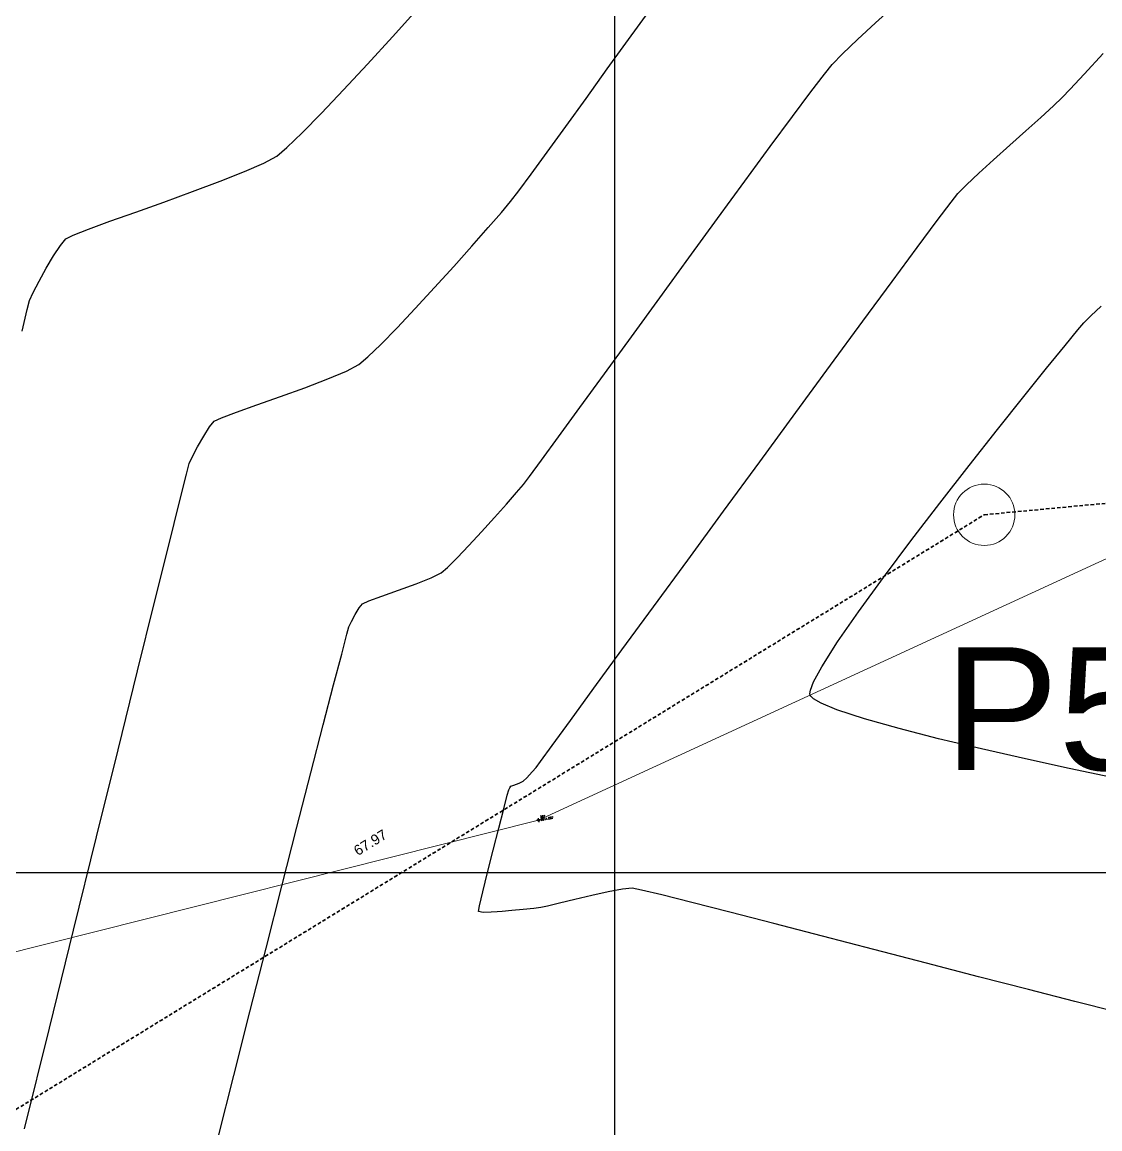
# Model space of a CAD drawing. Header units: millimetres. Extents: x 736950 to 738835, y 8500595 to 8502131.
# Drawn here: x 737771 to 737823.7, y 8501187.5 to 8501241.6 of the extents above; entities that cross this region are included whole.
import ezdxf
from ezdxf.enums import TextEntityAlignment as Align

# ---------------------------------------------------------------- set-up
doc = ezdxf.new("R2010")
doc.units = ezdxf.units.MM
doc.linetypes.add('DASHED', pattern=[0.75, 0.5, -0.25])
for name, color, linetype, lineweight in [('CONT-MJR', 80, 'Continuous', 30), ('COTAS', 40, 'Continuous', 5), ('CUADROS', 9, 'Continuous', 20), ('PERIMETRO', 7, 'Continuous', 35), ('pista', 251, 'Continuous', 5), ('saiwite', 5, 'Continuous', 5)]:
    doc.layers.add(name, color=color, linetype=linetype, lineweight=lineweight)
doc.layers.add('Cuadricula Coordenadas', color=5, linetype='Continuous')
doc.styles.add('5mm', font='arial.ttf', dxfattribs={"height": 3})
doc.styles.add('COTAS', font='arial.ttf')
doc.styles.add('CUADROS', font='arial.ttf')
doc.dimstyles.new('Copy of GenDist', dxfattribs={"dimtxt": 0.5, "dimasz": 2, "dimexe": 0.18, "dimexo": 0.0625, "dimgap": 1, "dimtad": 2, "dimzin": 1, "dimdsep": 46, "dimtxsty": 'COTAS', "dimcen": 0.09, "dimse1": 1, "dimse2": 1, "dimsd1": 1, "dimsd2": 1, "dimadec": 0, "dimazin": 0, "dimtfac": 1, "dimtofl": 0, "dimtmove": 0, "dimatfit": 3, "dimfxl": 1, "dimtolj": 1, "dimtzin": 0, "dimarcsym": 0})

# ---------------------------------------------------------------- blocks, each defined once
blk = doc.blocks.new('*D153')
at = {"layer": 'Defpoints', "color": 0, "transparency": 16777216}
for p in [(737817.6538110226, 8501218.191797148), (737818.0712830899, 8501217.512164854), (737760.1534312088, 8501181.935448542)]:
    blk.add_point(p, dxfattribs=at)
at = {"layer": 'COTAS', "color": 0, "transparency": 16777216, "insert": (737788.037864076, 8501201.47304994), "char_height": 0.5, "attachment_point": 5, "rotation": 31.560811543288352, "style": 'COTAS'}
blk.add_mtext('\\A1;67.97', dxfattribs=at)
blk = doc.blocks.new('*D154')
at = {"layer": 'Defpoints', "color": 0, "transparency": 16777216}
for p in [(737892.578228012, 8501225.315927897), (737892.651332889, 8501224.54014843), (737818.0712830902, 8501217.512164855)]:
    blk.add_point(p, dxfattribs=at)
at = {"layer": 'COTAS', "color": 0, "transparency": 16777216, "insert": (737855.1704340674, 8501223.051685939), "char_height": 0.5, "attachment_point": 5, "rotation": 5.383318807571368, "style": 'COTAS'}
blk.add_mtext('\\A1;74.91', dxfattribs=at)

msp = doc.modelspace()

# ---------------------------------------------------------------- hatches: boundary and pattern name
at = {"layer": 'pista'}
h = msp.add_hatch(dxfattribs=at)
h.set_pattern_fill('HONEY', color=256, scale=3, angle=9.94991650582834, style=0)
h.set_pattern_definition([(9.94991650582834, (1479841.21072825, -18.49207214638591), (0.4979252195647159, 0.4170677100899267), [0.375, -0.75]), (129.9499165058283, (1479841.21072825, -18.49207214638591), (-0.6101538418184378, 0.222682034283025), [0.3749999999999999, -0.7499999999999998]), (69.94991650582834, (1479841.21072825, -18.49207214638591), (-0.112228622253722, 0.6397497443729518), [-0.75, 0.375])])
h.paths.add_polyline_path([(737744.7999806425, 8501250.923935566), (737743.4751223363, 8501250.754223157), (737756.465848178, 8501242.026572531), (737763.5739612179, 8501242.006896213), (737770.002546867, 8501243.455222024), (737769.8468594846, 8501244.342704736), (737763.4750639071, 8501242.907173423), (737756.7405500773, 8501242.925815564)])
h.paths.add_polyline_path([(737794.2809870465, 8501256.017245878), (737809.7820272583, 8501263.709828075), (737823.391616501, 8501273.483615467), (737837.0791595323, 8501280.557800073), (737851.5530432165, 8501285.77819753), (737870.8510758049, 8501293.050216693, -0.9976846880626209), (737871.0089264096, 8501292.63424804), (737865.2748787645, 8501289.581801567, 0.7845063948290762), (737866.1540430214, 8501286.121818589), (737883.2588851704, 8501291.348365877), (737897.4188924351, 8501296.516943583), (737903.2981396064, 8501301.44146652, -0.5512150924587264), (737904.1219025984, 8501301.177325813), (737906.855912117, 8501297.98174819, 0.5618964424650519), (737910.2738656431, 8501298.536066804), (737914.22079628, 8501308.558674501), (737925.6412323939, 8501300.72656757, 0.340189525830376), (737928.7023693406, 8501300.894137181), (737936.9171069289, 8501306.117412793, -0.358727273887905), (737938.1716059428, 8501305.962964654), (737943.1732157968, 8501301.051021611, 0.3417074120720416), (737946.0555081918, 8501300.709858142), (737955.8779356404, 8501307.072689936), (737971.8320576148, 8501314.464803053), (737988.5677626224, 8501323.411181662), (738023.1375471824, 8501336.282937778), (738044.4246208373, 8501357.728329657), (738061.4456776979, 8501362.208386911), (738078.9085143938, 8501363.070318012), (738112.0997810266, 8501372.051506756), (738118.6561313582, 8501373.365123207), (738128.3493353954, 8501376.976906104), (738155.2251721952, 8501366.826195797), (738176.6167526407, 8501363.543890122), (738193.8053773039, 8501353.328603027), (738204.7313956148, 8501340.877429372), (738207.705198212, 8501335.751671141), (738214.35685511, 8501331.742925933), (738229.9282901662, 8501313.374534177), (738233.5603594936, 8501308.186787868), (738234.53883727, 8501308.358438132), (738230.6417003467, 8501313.924784988), (738214.9478837823, 8501332.43754055), (738208.3676942562, 8501336.403214611), (738205.4657963786, 8501341.405035153), (738194.387784551, 8501354.029418997), (738176.9261677533, 8501364.406946706), (738155.4549153853, 8501367.70147717), (738128.3514754312, 8501377.93815071), (738118.4090486554, 8501374.233504975), (738111.8936108743, 8501372.928085677), (738078.7671659255, 8501363.964436961), (738061.3074614278, 8501363.102660457), (738043.958527311, 8501358.536303693), (738022.6381405202, 8501337.057350922), (737988.196920163, 8501324.233464561), (737971.4304040315, 8501315.270615296), (737955.4419368334, 8501307.862588815), (737945.5806043665, 8501301.47455489, -0.3391433520832071), (737943.8038299843, 8501301.693147572), (737938.8116631231, 8501306.59581691, 0.3560082385246841), (737936.4342009705, 8501306.876887502), (737928.158540546, 8501301.61487459, -0.3502196171718997), (737926.1502499409, 8501301.468794718), (737914.5128481541, 8501309.44969617, 0.4302069892023044), (737913.4330382891, 8501309.014522241), (737909.4507249827, 8501298.90206584, -0.5704007069138802), (737907.5397775185, 8501298.566836312), (737904.9064502402, 8501301.644734057, 0.4931454261128044), (737902.7202336333, 8501302.131411942), (737896.9620044216, 8501297.308254998), (737882.9728831241, 8501292.20205278), (737866.0373022418, 8501287.027224885, -0.7384715771871906), (737865.6977918843, 8501288.787355538), (737871.5108758068, 8501291.881875956, 0.9119586051647783), (737870.5337161538, 8501293.892406015), (737851.2416702455, 8501286.62264278), (737836.7183275839, 8501281.384406622), (737822.9200107896, 8501274.252970394), (737809.3164408724, 8501264.483505804), (737793.8201376351, 8501256.79327439), (737778.9884914039, 8501246.402265295), (737769.846859484, 8501244.34270474), (737770.0025468671, 8501243.455222024), (737779.3594973255, 8501245.563292695)])
h.paths.add_polyline_path([(738260.5182952256, 8501271.251537092), (738234.538837269, 8501308.358438132), (738233.56035949, 8501308.186787868), (738259.6897886079, 8501270.86568047), (738269.3749442189, 8501234.589470252), (738274.5057655985, 8501215.583008338), (738279.7983711922, 8501189.602392923), (738280.7089290785, 8501189.641305126), (738275.382018582, 8501215.790318219), (738270.2441657205, 8501234.822827347)])

# ---------------------------------------------------------------- linework, layer by layer
at = {"linetype": 'Continuous', "extrusion": (-0.172787269436437, 0.9849591664230046, 0), "elevation": 8245855.594062787}
msp.add_lwpolyline([(-2195598.870162655, 0), (-2195598.670162654, 0)], dxfattribs=at)
at = {"linetype": 'Continuous', "extrusion": (0.9849591664230046, 0.172787269436437, 0), "elevation": 2195598.770162654}
msp.add_lwpolyline([(8245855.694062785, 0), (8245855.494062788, 0)], dxfattribs=at)
at = {"linetype": 'Continuous'}
msp.add_circle((737796.2621935044, 8501202.568646956), 0.05, dxfattribs=at)
at = {"layer": 'CONT-MJR', "extrusion": (-0.741015973968653, 0.6714873984843562, 0), "elevation": 5161762.611260429}
msp.add_lwpolyline([(-6794971.391264246, 3630), (-6794973.176984528, 3630)], dxfattribs=at)
at = {"layer": 'CONT-MJR'}
for points, elevation in [([(737800.6691131098, 8501240.77088115), (737801.6722495938, 8501242.15537906)], 3625), ([(737787.9006864714, 8501239.566866383), (737789.1135175298, 8501240.891015887)], 3630), ([(737799.6276208952, 8501239.326312963), (737800.6691131098, 8501240.77088115)], 3625), ([(737811.1326098768, 8501240.064300891), (737811.862927452, 8501240.759547649)], 3620), ([(737822.964714051, 8501239.076436257), (737823.8951075242, 8501240.085878972)], 3615), ([(737810.2484495299, 8501239.07526261), (737810.6270307691, 8501239.544226183)], 3620), ([(737822.2755872514, 8501238.335091049), (737822.964714051, 8501239.076436257)], 3615), ([(737821.8877275139, 8501237.927878274), (737822.2755872514, 8501238.335091049)], 3615), ([(737784.7016277087, 8501236.197693154), (737785.6425526852, 8501237.159336135)], 3630), ([(737783.4570059668, 8501235.06299588), (737783.9557158443, 8501235.47862344)], 3630), ([(737782.8326686294, 8501234.723014252), (737783.4570059668, 8501235.06299588)], 3630), ([(737795.9086733046, 8501234.177446514), (737796.6882991551, 8501235.247241274)], 3625), ([(737817.8039741066, 8501234.223502718), (737818.5289315907, 8501234.885259395)], 3615), ([(737795.2983363667, 8501233.355108745), (737795.9086733046, 8501234.177446514)], 3625), ([(737805.0205913131, 8501232.00547953), (737806.3635355697, 8501233.842427319)], 3620), ([(737794.8988172695, 8501232.841733422), (737795.2983363667, 8501233.355108745)], 3625), ([(737816.7834018837, 8501233.225893505), (737817.2020249941, 8501233.654583378)], 3615), ([(737776.5563129691, 8501232.320738463), (737777.9324513143, 8501232.814078841)], 3630), ([(737803.6173333428, 8501230.081238668), (737805.0205913131, 8501232.00547953)], 3620), ([(737773.5041218137, 8501231.189727908), (737774.2522216239, 8501231.484333856)], 3630), ([(737793.0066667178, 8501230.66209158), (737793.8007731343, 8501231.563619394)], 3625), ([(737792.1149198835, 8501229.66292422), (737793.0066667178, 8501230.66209158)], 3625), ([(737802.1979479562, 8501228.131805992), (737803.6173333428, 8501230.081238668)], 3620), ([(737771.544794469, 8501228.388880193), (737771.8290335307, 8501228.944441497)], 3630), ([(737812.137293342, 8501226.990238044), (737813.568973558, 8501228.933345258)], 3615), ([(737810.5484318216, 8501224.828655021), (737812.137293342, 8501226.990238044)], 3615), ([(737822.6521923043, 8501226.564057665), (737822.9397729981, 8501226.907560825)], 3610), ([(737822.9397729981, 8501226.907560825), (737823.2817525358, 8501227.251362557)], 3610), ([(737788.5577655889, 8501225.849974165), (737789.3469554838, 8501226.659642292)], 3625), ([(737822.027705132, 8501225.801429523), (737822.6521923043, 8501226.564057665)], 3610), ([(737821.1248088193, 8501224.68762281), (737822.027705132, 8501225.801429523)], 3610), ([(737786.8715588055, 8501224.544247417), (737787.4754543223, 8501224.865811137)], 3625), ([(737820.0020007052, 8501223.290583935), (737821.1248088193, 8501224.68762281)], 3610), ([(737784.8393838864, 8501223.729142029), (737785.9539428566, 8501224.155383367)], 3625), ([(737783.6446593056, 8501223.295446442), (737784.8393838864, 8501223.729142029)], 3625), ([(737782.486546525, 8501222.884219648), (737783.6446593056, 8501223.295446442)], 3625), ([(737780.7472660075, 8501222.248864608), (737781.4818229557, 8501222.525384689)], 3625), ([(737780.3996530913, 8501222.084582448), (737780.7472660075, 8501222.248864608)], 3625), ([(737779.8824725782, 8501221.355672274), (737780.1698269107, 8501221.806362446)], 3625), ([(737779.335794866, 8501220.355474403), (737779.5877439458, 8501220.837160178)], 3625), ([(737805.3089991797, 8501217.680612369), (737807.0872607657, 8501220.109086057)], 3615), ([(737803.5616521875, 8501215.29268738), (737805.3089991797, 8501217.680612369)], 3615), ([(737814.4815970046, 8501216.229034992), (737815.8990789396, 8501218.079538424)], 3610), ([(737777.4812457215, 8501213.238650868), (737778.1729378537, 8501216.027051564)], 3625), ([(737791.4939026779, 8501214.668626394), (737791.8091329989, 8501214.936969584)], 3620), ([(737811.9228551467, 8501212.765474191), (737813.136689961, 8501214.435031446)], 3610), ([(737787.9553953806, 8501213.292544637), (737788.592454748, 8501213.524407681)], 3620), ([(737787.492239599, 8501212.953771867), (737787.6540848111, 8501213.159339847)], 3620), ([(737810.8985899012, 8501211.28830964), (737811.9228551467, 8501212.765474191)], 3610), ([(737787.1072642507, 8501212.28137978), (737787.2922435858, 8501212.624147044)], 3620), ([(737786.8909098449, 8501211.6713444), (737786.9904690741, 8501212.036384469)], 3620), ([(737810.1223915616, 8501210.071484203), (737810.8985899012, 8501211.28830964)], 3610), ([(737775.6942082401, 8501206.011257932), (737776.647671166, 8501209.870169453)], 3625), ([(737809.5370866607, 8501208.754137916), (737809.5638452229, 8501208.934668262)], 3610), ([(737809.5481849577, 8501208.690636301), (737809.5370866607, 8501208.754137916)], 3610), ([(737809.5813136883, 8501208.630591735), (737809.5481849577, 8501208.690636301)], 3610), ([(737809.7182135149, 8501208.501510201), (737809.5813136883, 8501208.630591735)], 3610), ([(737810.0892437868, 8501208.287194977), (737809.7182135149, 8501208.501510201)], 3610), ([(737810.8626300682, 8501207.967821168), (737810.0892437868, 8501208.287194977)], 3610), ([(737812.2116879901, 8501207.52529994), (737810.8626300682, 8501207.967821168)], 3610), ([(737813.9005763428, 8501207.048570452), (737812.2116879901, 8501207.52529994)], 3610), ([(737796.36011929, 8501205.443003207), (737796.9344752507, 8501206.227757344)], 3615), ([(737795.9555068841, 8501204.933250766), (737796.1458457464, 8501205.152090654)], 3615), ([(737796.1458457464, 8501205.152090654), (737796.36011929, 8501205.443003207)], 3615), ([(737784.4441193079, 8501202.228821041), (737785.1261679503, 8501204.880417673)], 3620), ([(737795.5123510332, 8501204.471441649), (737795.6944981997, 8501204.64780189)], 3615), ([(737824.2559044601, 8501204.673321407), (737822.2335368571, 8501205.097582642)], 3610), ([(737794.8041589564, 8501204.057505744), (737794.8534285052, 8501204.14834763)], 3615), ([(737794.908516531, 8501204.234097244), (737795.0516058978, 8501204.2876927)], 3615), ([(737795.0516058978, 8501204.2876927), (737795.3181136455, 8501204.384855427)], 3615), ([(737794.3196306019, 8501202.183714604), (737794.5625267291, 8501203.128794812)], 3615), ([(737783.7060306286, 8501199.347209092), (737784.4441193079, 8501202.228821041)], 3620), ([(737793.5380086021, 8501199.059551496), (737793.7710893354, 8501200.01292824)], 3615), ([(737782.9320545276, 8501196.311347159), (737783.7060306286, 8501199.347209092)], 3620), ([(737800.3678335347, 8501199.190106345), (737799.6796718555, 8501199.064017687)], 3615), ([(737801.3013407656, 8501199.14830954), (737800.8437825608, 8501199.234593133)], 3615), ([(737798.8742966113, 8501198.887178557), (737798.0467068899, 8501198.69044036)], 3615), ([(737802.3043503712, 8501198.910694035), (737801.3013407656, 8501199.14830954)], 3615), ([(737793.3356379494, 8501198.097654428), (737793.3807640723, 8501198.375738658)], 3615), ([(737794.4925366031, 8501198.102784486), (737794.2446428799, 8501198.084506664)], 3615), ([(737794.9577870872, 8501198.142825732), (737794.4925366031, 8501198.102784486)], 3615), ([(737796.029543393, 8501198.24652463), (737795.5126905955, 8501198.194211936)], 3615), ([(737796.3806417437, 8501198.289345345), (737796.029543393, 8501198.24652463)], 3615), ([(737796.7048803681, 8501198.360672353), (737796.3806417437, 8501198.289345345)], 3615), ([(737797.2919017794, 8501198.504654493), (737796.7048803681, 8501198.360672353)], 3615), ([(737794.2446428799, 8501198.084506664), (737793.9510299625, 8501198.067331167)], 3615), ([(737772.3344297583, 8501192.388448855), (737773.5155934837, 8501197.180747021)], 3625), ([(737817.7898029563, 8501194.909817263), (737815.2380515047, 8501195.573514376)], 3615), ([(737822.5033940268, 8501193.69382175), (737820.2386006777, 8501194.27571446)], 3615), ([(737781.35705052, 8501190.07993467), (737782.1423436198, 8501193.197000572)], 3620), ([(737780.5963278444, 8501187.035914775), (737781.35705052, 8501190.07993467)], 3620)]:
    msp.add_lwpolyline(points, dxfattribs=dict(at, elevation=elevation))
at = {"layer": 'CONT-MJR', "extrusion": (-0.6703007146483944, 0.7420895848493306, 0), "elevation": 5814126.417679584}
msp.add_lwpolyline([(-6245911.466701222, 3620), (-6245912.799901139, 3620)], dxfattribs=at)
at = {"layer": 'CONT-MJR', "extrusion": (0.6768420456858121, -0.7361282803912952, 0), "elevation": -5758621.650883129}
msp.add_lwpolyline([(6297121.364468927, 3620.00000000001), (6297122.575637988, 3620.00000000001)], dxfattribs=at)
at = {"layer": 'CONT-MJR', "extrusion": (0.7170287378703966, -0.6970436062887216, 0), "elevation": -5396703.247144474}
msp.add_lwpolyline([(6609919.240954081, 3620.000000000013), (6609919.966273277, 3620.000000000013)], dxfattribs=at)
at = {"layer": 'CONT-MJR', "extrusion": (0.7326488502044931, -0.68060683385787, 0), "elevation": -5245462.288339453}
msp.add_lwpolyline([(6730565.155626165, 3630), (6730566.881122464, 3630)], dxfattribs=at)
at = {"layer": 'CONT-MJR', "extrusion": (-0.8117308007200431, 0.5840317689667216, 0), "elevation": 4366099.159656364}
msp.add_lwpolyline([(-7331614.449276357, 3625.000000000006), (-7331616.227123166, 3625.000000000006)], dxfattribs=at)
at = {"layer": 'CONT-MJR', "extrusion": (-0.795681402921322, 0.6057153663604357, 0), "elevation": 4562269.247414296}
msp.add_lwpolyline([(-7211179.749584457, 3620.000000000009), (-7211180.83891861, 3620.000000000009)], dxfattribs=at)
at = {"layer": 'CONT-MJR', "extrusion": (-0.7257694687680788, 0.6879379900863891, 0), "elevation": 5312861.710781249}
msp.add_lwpolyline([(-6677489.149055131, 3630.000000000003), (-6677490.724413996, 3630.000000000003)], dxfattribs=at)
at = {"layer": 'CONT-MJR', "extrusion": (0.8015844289982245, -0.5978815962944424, 0), "elevation": -4491317.192771243}
msp.add_lwpolyline([(7255581.449640153, 3620.000000000003), (7255582.949745432, 3620.000000000003)], dxfattribs=at)
at = {"layer": 'CONT-MJR', "extrusion": (0.811568252109103, -0.5842576248270753, 0), "elevation": -4368139.142188381}
msp.add_lwpolyline([(7330397.520353765, 3625), (7330399.221002324, 3625)], dxfattribs=at)
at = {"layer": 'CONT-MJR', "extrusion": (-0.6901363031713157, 0.7236794062601409, 0), "elevation": 5642973.146128}
msp.add_lwpolyline([(-6400958.820142609, 3615.000000000013), (-6400959.421562079, 3615.000000000013)], dxfattribs=at)
at = {"layer": 'CONT-MJR', "extrusion": (0.6734448254473985, -0.7392374903088472, 0), "elevation": -5787551.444208925}
msp.add_lwpolyline([(6270538.861407644, 3615.000000000003), (6270539.691742515, 3615.000000000003)], dxfattribs=at)
at = {"layer": 'CONT-MJR', "extrusion": (0.8044994247624992, -0.5939534287777181, 0), "elevation": -4455772.200500879}
msp.add_lwpolyline([(7277462.448614233, 3620), (7277464.28336741, 3620)], dxfattribs=at)
at = {"layer": 'CONT-MJR', "extrusion": (0.6673031206848895, -0.7447862412291247, 0), "elevation": -5839254.168337677}
msp.add_lwpolyline([(6222419.775044449, 3615.000000000013), (6222420.75797992, 3615.000000000013)], dxfattribs=at)
at = {"layer": 'CONT-MJR', "extrusion": (0.6940343152241135, -0.7199419207765276, 0), "elevation": -5608348.416965143}
msp.add_lwpolyline([(6431310.742161529, 3630.000000000013), (6431311.778233805, 3630.000000000013)], dxfattribs=at)
at = {"layer": 'CONT-MJR', "extrusion": (0.810538903299293, -0.5856848010990039, 0), "elevation": -4381031.356284499}
msp.add_lwpolyline([(7322698.200626235, 3625.000000000006), (7322699.74989955, 3625.000000000006)], dxfattribs=at)
at = {"layer": 'CONT-MJR', "extrusion": (0.6659520697848177, -0.7459945313132781, 0), "elevation": -5850522.960378363}
msp.add_lwpolyline([(6211824.613793791, 3615.000000000013), (6211825.672811385, 3615.000000000013)], dxfattribs=at)
at = {"layer": 'CONT-MJR', "extrusion": (0.8061987593391032, -0.5916447924558205, 0), "elevation": -4434892.15740644}
msp.add_lwpolyline([(7290203.469443092, 3620.000000000013), (7290205.562665686, 3620.000000000013)], dxfattribs=at)
at = {"layer": 'CONT-MJR', "extrusion": (0.6680866325375554, -0.744083497616114, 0), "elevation": -5832701.891062221}
msp.add_lwpolyline([(6228559.97851714, 3615.00000000001), (6228561.037065311, 3615.00000000001)], dxfattribs=at)
at = {"layer": 'CONT-MJR', "extrusion": (0.4020227175200983, -0.915629692942379, 0), "elevation": -7487377.47973552}
msp.add_lwpolyline([(4093224.311649551, 3630.000000000009), (4093225.35415695, 3630.000000000009)], dxfattribs=at)
at = {"layer": 'CONT-MJR', "extrusion": (0.368758596585042, -0.9295252000051587, 0), "elevation": -7630048.106665144}
msp.add_lwpolyline([(3820688.793537669, 3630), (3820690.07896546, 3630)], dxfattribs=at)
at = {"layer": 'CONT-MJR', "extrusion": (0.6868863050463873, -0.7267648890388979, 0), "elevation": -5671601.601968425}
msp.add_lwpolyline([(6375600.610293461, 3615.00000000001), (6375601.438551846, 3615.00000000001)], dxfattribs=at)
at = {"layer": 'CONT-MJR', "extrusion": (0.341736119998838, -0.9397959482186227, 0), "elevation": -7737298.785477833}
msp.add_lwpolyline([(3598539.028692969, 3630.000000000013), (3598540.524370128, 3630.000000000013)], dxfattribs=at)
at = {"layer": 'CONT-MJR', "extrusion": (0.3512669265439434, -0.9362753581700054, 0), "elevation": -7700337.795887881}
msp.add_lwpolyline([(3676966.715991734, 3630), (3676968.15274612, 3630)], dxfattribs=at)
at = {"layer": 'CONT-MJR', "extrusion": (0.7630042326068615, -0.6463934877642368, 0), "elevation": -4932200.916270616}
msp.add_lwpolyline([(6963381.760972967, 3625), (6963382.458520219, 3625)], dxfattribs=at)
at = {"layer": 'CONT-MJR', "extrusion": (0.7984478552307636, -0.602063968758631, 0), "elevation": -4529177.998863585}
msp.add_lwpolyline([(7232002.673773604, 3615.000000000003), (7232003.799887259, 3615.000000000003)], dxfattribs=at)
at = {"layer": 'CONT-MJR', "extrusion": (0.7850281459359552, -0.6194600956384173, 0), "elevation": -4686967.805642072}
msp.add_lwpolyline([(7130754.87559686, 3615.000000000006), (7130755.412702082, 3615.000000000006)], dxfattribs=at)
at = {"layer": 'CONT-MJR', "extrusion": (0.3379940468478482, -0.9411482477779017, 0), "elevation": -7751555.818678183}
msp.add_lwpolyline([(3567721.693201959, 3630), (3567723.028505683, 3630)], dxfattribs=at)
at = {"layer": 'CONT-MJR', "extrusion": (-0.7553267997317911, 0.6553483238758844, 0), "elevation": 5013992.425698809}
msp.add_lwpolyline([(-6904719.961430226, 3625.000000000013), (-6904720.948926667, 3625.000000000013)], dxfattribs=at)
at = {"layer": 'CONT-MJR', "extrusion": (0.3450786287941174, -0.938573779704916, 0), "elevation": -7724442.839081422}
msp.add_lwpolyline([(3626048.872151926, 3630.000000000006), (3626049.988071214, 3630.000000000006)], dxfattribs=at)
at = {"layer": 'CONT-MJR', "extrusion": (0.8022456627007886, -0.5969940507892627, 0), "elevation": -4483275.368213072}
msp.add_lwpolyline([(7260546.415094477, 3615.00000000001), (7260548.050363174, 3615.00000000001)], dxfattribs=at)
at = {"layer": 'CONT-MJR', "extrusion": (0.4481153333200755, -0.8939757536104868, 0), "elevation": -7269286.939739716}
msp.add_lwpolyline([(4469083.271091571, 3630), (4469083.672557091, 3630)], dxfattribs=at)
at = {"layer": 'CONT-MJR', "extrusion": (0.832800374617102, -0.5535734242515755, 0), "elevation": -4091637.859596547}
msp.add_lwpolyline([(7488238.95179899, 3630.00000000001), (7488239.562392858, 3630.00000000001)], dxfattribs=at)
at = {"layer": 'CONT-MJR', "extrusion": (0.7590190587688043, -0.6510684053351987, 0), "elevation": -4974899.038682117}
msp.add_lwpolyline([(6932936.727880124, 3630.000000000013), (6932937.144611998, 3630.000000000013)], dxfattribs=at)
at = {"layer": 'CONT-MJR', "extrusion": (0.804034741834792, -0.5945823188782691, 0), "elevation": -4461452.670051599}
msp.add_lwpolyline([(7273974.313440876, 3615.00000000001), (7273976.377873161, 3615.00000000001)], dxfattribs=at)
at = {"layer": 'CONT-MJR', "extrusion": (0.8606233997291268, -0.5092419501952677, 0), "elevation": -3694238.730409774}
msp.add_lwpolyline([(7692061.63705756, 3630), (7692062.348685405, 3630)], dxfattribs=at)
at = {"layer": 'CONT-MJR', "extrusion": (0.8768069072592406, -0.480842643057462, 0), "elevation": -3440869.959203966}
msp.add_lwpolyline([(7808688.41492431, 3630.00000000001), (7808689.131307513, 3630.00000000001)], dxfattribs=at)
at = {"layer": 'CONT-MJR', "extrusion": (0.7414620289498668, -0.6709948283150527, 0), "elevation": -5157236.299668967}
msp.add_lwpolyline([(6798392.286906117, 3625.00000000001), (6798393.687923459, 3625.00000000001)], dxfattribs=at)
at = {"layer": 'CONT-MJR', "extrusion": (-0.7358242192857057, 0.6771725912295784, 0), "elevation": 5213914.400806645}
msp.add_lwpolyline([(-6755020.490186447, 3625), (-6755021.876970406, 3625)], dxfattribs=at)
at = {"layer": 'CONT-MJR', "extrusion": (0.9685669893503669, -0.2487528635830478, 0), "elevation": -1400123.819538847}
msp.add_lwpolyline([(8417531.09541805, 3630), (8417531.543305146, 3630)], dxfattribs=at)
at = {"layer": 'CONT-MJR', "extrusion": (0.9083807232004163, -0.4181440681366757, 0), "elevation": -2884560.773268276}
msp.add_lwpolyline([(8030846.352527177, 3630.000000000013), (8030846.787078745, 3630.000000000013)], dxfattribs=at)
at = {"layer": 'CONT-MJR', "extrusion": (0.8086555222039511, -0.588282454616025, 0), "elevation": -4404495.530964808}
msp.add_lwpolyline([(7308598.797264972, 3620.000000000006), (7308601.162330419, 3620.000000000006)], dxfattribs=at)
at = {"layer": 'CONT-MJR', "extrusion": (0.9737405785855467, -0.2276604612485107, 0), "elevation": -1216995.582093144}
msp.add_lwpolyline([(8445950.485814568, 3630), (8445951.586738795, 3630)], dxfattribs=at)
at = {"layer": 'CONT-MJR', "extrusion": (-0.7280930466254746, 0.6854783114407302, 0), "elevation": 5290227.202433884}
msp.add_lwpolyline([(-6695422.614422672, 3625.00000000001), (-6695423.911031049, 3625.00000000001)], dxfattribs=at)
at = {"layer": 'CONT-MJR', "extrusion": (0.6795534253697338, -0.7336260233036052, 0), "elevation": -5735331.20318488}
msp.add_lwpolyline([(6318324.45860289, 3610.00000000001), (6318325.14948476, 3610.00000000001)], dxfattribs=at)
at = {"layer": 'CONT-MJR', "extrusion": (0.694062608927049, -0.7199146441692781, 0), "elevation": -5608085.531547509}
msp.add_lwpolyline([(6431526.890176394, 3625), (6431527.779547115, 3625)], dxfattribs=at)
at = {"layer": 'CONT-MJR', "extrusion": (-0.8087014818274201, 0.5882192731372673, 0), "elevation": 4403924.501873751}
msp.add_lwpolyline([(-7308940.652575706, 3620), (-7308942.895075045, 3620)], dxfattribs=at)
at = {"layer": 'CONT-MJR', "extrusion": (0.6386597854077438, -0.7694892322202661, 0), "elevation": -6070405.804174669}
msp.add_lwpolyline([(5997109.966530992, 3625), (5997110.540990311, 3625)], dxfattribs=at)
at = {"layer": 'CONT-MJR', "extrusion": (0.8062172796749638, -0.5916195550803753, 0), "elevation": -4434655.237494929}
msp.add_lwpolyline([(7290334.631850531, 3615.00000000001), (7290337.503660355, 3615.00000000001)], dxfattribs=at)
at = {"layer": 'CONT-MJR', "extrusion": (0.3901862351423007, -0.9207359566702482, 0), "elevation": -7539508.831865292}
msp.add_lwpolyline([(3996366.703411269, 3625), (3996367.700022667, 3625)], dxfattribs=at)
at = {"layer": 'CONT-MJR', "extrusion": (0.8085256308268317, -0.5884609624232299, 0), "elevation": -4406108.899508307}
msp.add_lwpolyline([(7307621.978268344, 3620), (7307624.021989053, 3620)], dxfattribs=at)
at = {"layer": 'CONT-MJR', "extrusion": (0.7822010720337713, -0.6230260692051488, 0), "elevation": -4719360.133634859}
msp.add_lwpolyline([(7109345.005854456, 3610), (7109347.067120651, 3610)], dxfattribs=at)
at = {"layer": 'CONT-MJR', "extrusion": (0.336340646963513, -0.9417403937392543, 0), "elevation": -7757798.747406772}
msp.add_lwpolyline([(3554105.307354159, 3625.000000000013), (3554106.374233711, 3625.000000000013)], dxfattribs=at)
at = {"layer": 'CONT-MJR', "extrusion": (-0.8080300576612108, 0.5891412614271897, 0), "elevation": 4412257.905911494}
msp.add_lwpolyline([(-7303909.155104697, 3620), (-7303910.923835136, 3620)], dxfattribs=at)
at = {"layer": 'CONT-MJR', "extrusion": (0.806561168646899, -0.5911506417411291, 0), "elevation": -4430415.176531808}
msp.add_lwpolyline([(7292909.159224327, 3615.000000000013), (7292912.140109536, 3615.000000000013)], dxfattribs=at)
at = {"layer": 'CONT-MJR', "extrusion": (-0.7709722741999714, 0.6368687089305961, 0), "elevation": 4845354.100759593}
msp.add_lwpolyline([(-7024075.413761912, 3625.000000000013), (-7024075.774630922, 3625.000000000013)], dxfattribs=at)
at = {"layer": 'CONT-MJR', "extrusion": (0.7853315814989579, -0.6190753646369284, 0), "elevation": -4683464.56983551}
msp.add_lwpolyline([(7133041.016341347, 3610), (7133043.257005053, 3610)], dxfattribs=at)
at = {"layer": 'CONT-MJR', "extrusion": (0.8693704946260792, -0.4941608473701721, 0), "elevation": -3559566.687450059}
msp.add_lwpolyline([(7755292.350379438, 3625), (7755292.946801906, 3625)], dxfattribs=at)
at = {"layer": 'CONT-MJR', "extrusion": (0.8069469920720043, -0.5906238667595013, 0), "elevation": -4425660.944783445}
msp.add_lwpolyline([(7295794.219417035, 3620.000000000006), (7295795.636948674, 3620.000000000006)], dxfattribs=at)
at = {"layer": 'CONT-MJR', "extrusion": (0.9059274118311622, -0.4234330224402581, 0), "elevation": -2931322.905370015}
msp.add_lwpolyline([(8013888.312551762, 3625.000000000004), (8013888.688090905, 3625.000000000004)], dxfattribs=at)
at = {"layer": 'CONT-MJR', "extrusion": (0.967166394738618, -0.2541439845605318, 0), "elevation": -1446978.701785978}
msp.add_lwpolyline([(8409595.925177224, 3625), (8409596.45275434, 3625)], dxfattribs=at)
at = {"layer": 'CONT-MJR', "extrusion": (0.8043923996097712, -0.594098365129912, 0), "elevation": -4457083.189582914}
msp.add_lwpolyline([(7276639.548698561, 3620), (7276640.53883368, 3620)], dxfattribs=at)
at = {"layer": 'CONT-MJR', "extrusion": (0.7891063916252056, -0.6142565446914244, 0), "elevation": -4639713.601399655}
msp.add_lwpolyline([(7161573.767950159, 3610.000000000013), (7161576.098506504, 3610.000000000013)], dxfattribs=at)
at = {"layer": 'CONT-MJR', "extrusion": (0.9697850164239309, -0.2439611073913959, 0), "elevation": -1358479.863578437}
msp.add_lwpolyline([(8424343.287917001, 3625), (8424344.689554889, 3625)], dxfattribs=at)
at = {"layer": 'CONT-MJR', "extrusion": (0.7951845536311182, -0.6063674840115354, 0), "elevation": -4568179.171092411}
msp.add_lwpolyline([(7207413.247971023, 3620.00000000001), (7207413.734575275, 3620.00000000001)], dxfattribs=at)
at = {"layer": 'CONT-MJR', "extrusion": (0.7621588127698073, -0.6473901019611883, 0), "elevation": -4941287.673838215}
msp.add_lwpolyline([(6956919.969683207, 3620), (6956920.496211316, 3620)], dxfattribs=at)
at = {"layer": 'CONT-MJR', "extrusion": (0.9703417160655464, -0.2417373658807646, 0), "elevation": -1339164.630758564}
msp.add_lwpolyline([(8427433.100463463, 3625.000000000013), (8427435.283889495, 3625.000000000013)], dxfattribs=at)
at = {"layer": 'CONT-MJR', "extrusion": (0.7536041545740317, -0.657328516199289, 0), "elevation": -5032087.89136597}
msp.add_lwpolyline([(6891526.722637686, 3620), (6891527.464486407, 3620)], dxfattribs=at)
at = {"layer": 'CONT-MJR', "extrusion": (0.7477139295828354, -0.6640209932734015, 0), "elevation": -5093327.874921574}
msp.add_lwpolyline([(6846389.429889773, 3620), (6846390.309776988, 3620)], dxfattribs=at)
at = {"layer": 'CONT-MJR', "extrusion": (0.7418658294064783, -0.6705483510970988, 0), "elevation": -5153133.056551292}
msp.add_lwpolyline([(6801488.364551351, 3620), (6801489.305191753, 3620)], dxfattribs=at)
at = {"layer": 'CONT-MJR', "extrusion": (0.7345526816608982, -0.678551661898181, 0), "elevation": -5226566.528551549}
msp.add_lwpolyline([(6745221.577317248, 3620), (6745222.501465295, 3620)], dxfattribs=at)
at = {"layer": 'CONT-MJR', "extrusion": (0.7235558013611899, -0.6902658924766357, 0), "elevation": -5334265.152672552}
msp.add_lwpolyline([(6660376.567611713, 3620.000000000013), (6660377.398125789, 3620.000000000013)], dxfattribs=at)
at = {"layer": 'CONT-MJR', "extrusion": (0.800127491966911, -0.5998299730746546, 0), "elevation": -4508938.651066799}
msp.add_lwpolyline([(7244617.81848948, 3610), (7244620.060636592, 3610)], dxfattribs=at)
at = {"layer": 'CONT-MJR', "extrusion": (0.7031319625026655, -0.71105938099933, 0), "elevation": -5526103.628149778}
msp.add_lwpolyline([(6502089.729396887, 3620), (6502090.389433065, 3620)], dxfattribs=at)
at = {"layer": 'CONT-MJR', "extrusion": (0.8071653636232589, -0.5903253982058815, 0), "elevation": -4422953.822766089}
msp.add_lwpolyline([(7297427.88634554, 3615.000000000013), (7297430.714291669, 3615.000000000013)], dxfattribs=at)
at = {"layer": 'CONT-MJR', "extrusion": (0.3710501961213634, -0.9286128105719293, 0), "elevation": -7620579.121188198}
msp.add_lwpolyline([(3839498.669250209, 3620.00000000001), (3839499.469392634, 3620.00000000001)], dxfattribs=at)
at = {"layer": 'CONT-MJR', "extrusion": (-0.451138498886224, 0.8924539510936598, 0), "elevation": 7254096.473060723}
msp.add_lwpolyline([(-4493669.622622881, 3620.000000000003), (-4493670.158130397, 3620.000000000003)], dxfattribs=at)
at = {"layer": 'CONT-MJR', "extrusion": (0.3345545327824722, -0.942376392209982, 0), "elevation": -7764512.412697086}
msp.add_lwpolyline([(3539394.070713435, 3620.000000000011), (3539394.943607001, 3620.000000000011)], dxfattribs=at)
at = {"layer": 'CONT-MJR', "extrusion": (0.3434228838766901, -0.9391808786542759, 0), "elevation": -7730803.693140452}
msp.add_lwpolyline([(3612429.076381145, 3620.000000000013), (3612429.989853038, 3620.000000000013)], dxfattribs=at)
at = {"layer": 'CONT-MJR', "extrusion": (0.4043354195666348, -0.9146107743099651, 0), "elevation": -7476987.469572424}
msp.add_lwpolyline([(4112130.127185917, 3620.000000000006), (4112130.456627228, 3620.000000000006)], dxfattribs=at)
at = {"layer": 'CONT-MJR', "extrusion": (0.9707191908760368, -0.2402170944478611, 0), "elevation": -1325961.983828996}
msp.add_lwpolyline([(8429514.129293324, 3625.000000000003), (8429517.599381732, 3625.000000000003)], dxfattribs=at)
at = {"layer": 'CONT-MJR', "extrusion": (0.854940901975178, -0.5187254130364821, 0), "elevation": -3779030.496675076}
msp.add_lwpolyline([(7650743.406673164, 3620), (7650743.792225924, 3620)], dxfattribs=at)
at = {"layer": 'CONT-MJR', "extrusion": (0.8072723070783744, -0.5901791441794254, 0), "elevation": -4421631.583050056}
msp.add_lwpolyline([(7298226.512029746, 3615.00000000001), (7298229.128940046, 3615.00000000001)], dxfattribs=at)
at = {"layer": 'CONT-MJR', "extrusion": (0.9026734458368696, -0.430326213680961, 0), "elevation": -2992313.662336008}
msp.add_lwpolyline([(7991307.44478467, 3620), (7991307.716195458, 3620)], dxfattribs=at)
at = {"layer": 'CONT-MJR', "extrusion": (0.9670555715844362, -0.2545653579486011, 0), "elevation": -1450633.06861629}
msp.add_lwpolyline([(8408958.088907462, 3620), (8408959.09596649, 3620)], dxfattribs=at)
at = {"layer": 'CONT-MJR', "extrusion": (0.9676340230701374, -0.2523576775077411, 0), "elevation": -1431438.338260988}
msp.add_lwpolyline([(8412245.272378745, 3620.000000000013), (8412246.829743052, 3620.000000000013)], dxfattribs=at)
at = {"layer": 'CONT-MJR', "extrusion": (0.8073372134291857, -0.5900903522448044, 0), "elevation": -4420828.85615964}
msp.add_lwpolyline([(7298710.4580402, 3615), (7298712.783886331, 3615)], dxfattribs=at)
at = {"layer": 'CONT-MJR', "extrusion": (0.8782894345387643, -0.4781293435646655, 0), "elevation": -3416667.155791807}
msp.add_lwpolyline([(7819290.813121141, 3610.000000000013), (7819291.656073555, 3610.000000000013)], dxfattribs=at)
at = {"layer": 'CONT-MJR', "extrusion": (0.9679662999438043, -0.2510801508942937, 0), "elevation": -1420332.667967864}
msp.add_lwpolyline([(8414125.456757162, 3620.00000000001), (8414127.486032363, 3620.00000000001)], dxfattribs=at)
at = {"layer": 'CONT-MJR', "extrusion": (0.8073493073315079, -0.590073805511933, 0), "elevation": -4420679.266056165}
msp.add_lwpolyline([(7298799.107915599, 3615), (7298801.062669151, 3615)], dxfattribs=at)
at = {"layer": 'CONT-MJR', "extrusion": (0.9309479406258401, -0.3651519298107401, 0), "elevation": -2417370.554182665}
msp.add_lwpolyline([(8183595.536630313, 3610.00000000001), (8183595.962497028, 3610.00000000001)], dxfattribs=at)
at = {"layer": 'CONT-MJR', "extrusion": (-0.8072714212410348, 0.5901803558637646, 0), "elevation": 4421642.536887966}
msp.add_lwpolyline([(-7298214.091088609, 3615), (-7298215.594721173, 3615)], dxfattribs=at)
at = {"layer": 'CONT-MJR', "extrusion": (0.9682289588292975, -0.2500653580253263, 0), "elevation": -1411511.91751896}
msp.add_lwpolyline([(8415607.251882298, 3620), (8415609.674672863, 3620)], dxfattribs=at)
at = {"layer": 'CONT-MJR', "extrusion": (-0.2479989314167059, -0.9687603057599812, 0), "elevation": -8418608.99862935}
msp.add_lwpolyline([(-1393523.443723083, 3610.00000000001), (-1393525.443881339, 3610.00000000001)], dxfattribs=at)
at = {"layer": 'CONT-MJR', "extrusion": (-0.2322951333315219, -0.9726453469947258, 0), "elevation": -8440050.025683088}
msp.add_lwpolyline([(-1257153.613240385, 3610.000000000013), (-1257155.767586406, 3610.000000000013)], dxfattribs=at)
at = {"layer": 'CONT-MJR', "extrusion": (0.9708656277855278, -0.2396245663211798, 0), "elevation": -1320816.741132303}
msp.add_lwpolyline([(8430313.504302388, 3625.000000000006), (8430317.891820997, 3625.000000000006)], dxfattribs=at)
at = {"layer": 'CONT-MJR', "extrusion": (-0.2210041434234334, -0.9752728687857951, 0), "elevation": -8454056.43499231}
msp.add_lwpolyline([(-1159225.731872346, 3610.00000000001), (-1159227.948801118, 3610.00000000001)], dxfattribs=at)
at = {"layer": 'CONT-MJR', "extrusion": (-0.2123534357411203, -0.9771929278954806, 0), "elevation": -8463996.586204512}
msp.add_lwpolyline([(-1084265.441755335, 3610.000000000003), (-1084267.629410827, 3610.000000000003)], dxfattribs=at)
at = {"layer": 'CONT-MJR', "extrusion": (0.7379942363375643, -0.674807014732757, 0), "elevation": -5192183.559881091}
msp.add_lwpolyline([(6771709.74209092, 3615), (6771710.128881037, 3615)], dxfattribs=at)
at = {"layer": 'CONT-MJR', "extrusion": (0.967126945687773, -0.2542940638800668, 0), "elevation": -1448264.49216629}
msp.add_lwpolyline([(8409360.086343378, 3615.000000000013), (8409360.353863219, 3615.000000000013)], dxfattribs=at)
at = {"layer": 'CONT-MJR', "extrusion": (0.8413423490786934, -0.5405025917114054, 0), "elevation": -3974184.81972794}
msp.add_lwpolyline([(7551203.098597776, 3615.000000000013), (7551203.20051778, 3615.000000000013)], dxfattribs=at)
at = {"layer": 'CONT-MJR', "extrusion": (0.4071532374146014, -0.9133598640529424, 0), "elevation": -7464263.128918533}
msp.add_lwpolyline([(4135165.518668274, 3615.000000000013), (4135165.731330768, 3615.000000000013)], dxfattribs=at)
at = {"layer": 'CONT-MJR', "extrusion": (0.9680307147293805, -0.2508316872736078, 0), "elevation": -1418163.326965079}
msp.add_lwpolyline([(8414487.995806765, 3615.000000000013), (8414488.687918361, 3615.000000000013)], dxfattribs=at)
at = {"layer": 'CONT-MJR', "extrusion": (0.9691021736533927, -0.2466596380040108, 0), "elevation": -1381905.374370809}
msp.add_lwpolyline([(8420516.476134425, 3615), (8420517.594706297, 3615)], dxfattribs=at)
at = {"layer": 'CONT-MJR', "extrusion": (0.9709096480822946, -0.2394461427142123, 0), "elevation": -1319267.448993505}
msp.add_lwpolyline([(8430551.385542853, 3625.000000000013), (8430556.093313454, 3625.000000000013)], dxfattribs=at)
at = {"layer": 'CONT-MJR', "extrusion": (0.969944621305252, -0.2433257725786798, 0), "elevation": -1352941.961091028}
msp.add_lwpolyline([(8425217.466533942, 3615.00000000001), (8425218.586985474, 3615.00000000001)], dxfattribs=at)
at = {"layer": 'CONT-MJR', "extrusion": (0.09306400042844037, -0.9956601286705496, 0), "elevation": -8395642.425727103}
msp.add_lwpolyline([(1525754.492264219, 3615.000000000013), (1525754.014240631, 3615.000000000013)], dxfattribs=at)
at = {"layer": 'CONT-MJR', "extrusion": (0.9745652796975044, -0.2241038054298169, 0), "elevation": -1186123.094233507}
msp.add_lwpolyline([(8450315.077065883, 3615.000000000013), (8450315.77872523, 3615.000000000013)], dxfattribs=at)
at = {"layer": 'CONT-MJR', "extrusion": (0.2390041109467159, -0.9710185554100241, 0), "elevation": -8078484.905433595}
msp.add_lwpolyline([(2748237.028487747, 3615.000000000013), (2748236.251154393, 3615.000000000013)], dxfattribs=at)
at = {"layer": 'CONT-MJR', "extrusion": (0.2144644982683336, -0.9767317845665268, 0), "elevation": -8145159.494629925}
msp.add_lwpolyline([(2543837.789722285, 3615), (2543836.96516097, 3615)], dxfattribs=at)
at = {"layer": 'CONT-MJR', "extrusion": (-0.242211431828146, -0.9702234908987515, 0), "elevation": -8426767.036501052}
msp.add_lwpolyline([(-1343252.9206494, 3615.000000000013), (-1343254.433095119, 3615.000000000013)], dxfattribs=at)
at = {"layer": 'CONT-MJR', "extrusion": (-0.1743320201457685, -0.984686928293402, 0), "elevation": -8499639.644244904}
msp.add_lwpolyline([(-755535.3539420763, 3615.000000000003), (-755535.5846387852, 3615.000000000003)], dxfattribs=at)
at = {"layer": 'CONT-MJR', "extrusion": (0.09220933087403788, -0.9957396443346838, 0), "elevation": -8396948.435776193}
msp.add_lwpolyline([(1518542.038514123, 3615.00000000001), (1518541.481236414, 3615.00000000001)], dxfattribs=at)
at = {"layer": 'CONT-MJR', "extrusion": (0.2473328231675584, 0.9689305829541998, 0), "elevation": 8419554.351211708}
msp.add_lwpolyline([(1387742.887500777, 3615.000000000013), (1387744.797607151, 3615.000000000013)], dxfattribs=at)
at = {"layer": 'CONT-MJR', "extrusion": (0.02547820113769267, -0.9996753779436539, 0), "elevation": -8479640.728250628}
msp.add_lwpolyline([(954149.6811112472, 3615), (954149.2927572008, 3615)], dxfattribs=at)
at = {"layer": 'CONT-MJR', "extrusion": (-0.2499995308855558, -0.9682459576765619, 0), "elevation": -8415701.728069415}
msp.add_lwpolyline([(-1410915.994720093, 3615.000000000006), (-1410918.218390579, 3615.000000000006)], dxfattribs=at)
at = {"layer": 'CONT-MJR', "extrusion": (-0.2514296018011751, -0.9678755887706346, 0), "elevation": -8413608.266287515}
msp.add_lwpolyline([(-1423344.11798068, 3615.00000000001), (-1423346.571094305, 3615.00000000001)], dxfattribs=at)
at = {"layer": 'CONT-MJR', "extrusion": (-0.252090402391229, -0.9677036886476295, 0), "elevation": -8412634.45487723}
msp.add_lwpolyline([(-1429085.945136792, 3615), (-1429088.543563374, 3615)], dxfattribs=at)
at = {"layer": 'CONT-MJR', "extrusion": (0.9693223537978592, -0.2457929503215619, 0), "elevation": -1374384.634337817}
msp.add_lwpolyline([(8421738.249268146, 3620), (8421741.462179283, 3620)], dxfattribs=at)
at = {"layer": 'CONT-MJR', "extrusion": (-0.252171064243736, -0.9676826723457342, 0), "elevation": -8412515.304506814}
msp.add_lwpolyline([(-1429784.513862173, 3615), (-1429787.173468069, 3615)], dxfattribs=at)
at = {"layer": 'CONT-MJR', "extrusion": (0.2506766670161615, 0.9680708696235357, 0), "elevation": 8414712.853599017}
msp.add_lwpolyline([(1416788.766684971, 3615.00000000001), (1416791.296249487, 3615.00000000001)], dxfattribs=at)
at = {"layer": 'CONT-MJR', "extrusion": (-0.2457880823876178, -0.9693235881563069, 0), "elevation": -8421755.553158721}
msp.add_lwpolyline([(-1374301.276573264, 3615.000000000013), (-1374303.33959779, 3615.000000000013)], dxfattribs=at)
at = {"layer": 'CONT-MJR', "extrusion": (0.9709698573194513, -0.2392018732724398, 0), "elevation": -1317146.446070872}
msp.add_lwpolyline([(8430873.013553794, 3625), (8430878.084901568, 3625)], dxfattribs=at)
at = {"layer": 'COTAS'}
msp.add_circle((737818.0712830903, 8501217.512164854), 1.5, dxfattribs=at)
at = {"layer": 'Cuadricula Coordenadas', "color": 8}
for p, q in [((737800, 8500595.507225098), (737800, 8502130.641312933)), ((736950.2264744169, 8501200), (738552.8979275209, 8501200))]:
    msp.add_line(p, q, dxfattribs=at)
at = {"layer": 'PERIMETRO', "linetype": 'DASHED', "ltscale": 0.35}
msp.add_lwpolyline([(737683.200969866, 8501281.329551859), (737744.6024409891, 8501182.423775388), (737752.754863814, 8501178.840202238), (737760.1534312089, 8501181.935448542), (737818.0712830903, 8501217.512164854), (737892.6513328891, 8501224.540148428), (737966.6724460352, 8501242.248666123), (737994.6087461784, 8501268.421881564), (738169.7309229737, 8501324.89666196), (738221.1104446506, 8501260.626977284), (738220.501630505, 8501242.23256058), (738236.8284346196, 8501144.032219619), (738320.8206677334, 8501132.278902221)], dxfattribs=at)
at = {"layer": 'saiwite'}
for p, q in [((737796.2621935044, 8501202.568646956), (737831.0403261232, 8501218.593898673)), ((737654.7967425447, 8501166.99712218), (737796.2621935044, 8501202.568646956))]:
    msp.add_line(p, q, dxfattribs=at)

# ---------------------------------------------------------------- texts
at = {"color": 2, "insert": (737796.3278598399, 8501202.773067925), "char_height": 0.1, "width": 0.3833333333333333, "attachment_point": 1, "rotation": 9.94991650582834, "style": '5mm'}
msp.add_mtext('\\Ftxt.shx;\\W1.0000000000;\\T1.0000000000;\\o\\l307', dxfattribs=at)
at = {"color": 1, "insert": (737796.3520500577, 8501202.635173641), "char_height": 0.1, "width": 0.7833333333333334, "attachment_point": 1, "rotation": 9.94991650582834, "style": '5mm'}
msp.add_mtext('\\Ftxt.shx;\\W1.0000000000;\\T1.0000000000;\\o\\l3614.067', dxfattribs=at)
at = {"layer": 'CUADROS', "style": 'CUADROS'}
msp.add_text('P5', height=6, dxfattribs=at).set_placement((737821.2397072826, 8501208.02738293), align=Align.MIDDLE_CENTER)

# ---------------------------------------------------------------- dimensions: what is measured, and where the dimension line sits
at = {"layer": 'COTAS'}
for p1, p2, distance, picture, middle in [((737818.0712830903, 8501217.512164854), (737892.6513328891, 8501224.540148428), 0.7792163419029842, '*D154', (737855.1704340674, 8501223.051685939)), ((737760.1534312089, 8501181.935448542), (737818.0712830903, 8501217.512164854), 0.7976107970436412, '*D153', (737788.037864076, 8501201.47304994))]:
    dim = msp.add_aligned_dim(p1=p1, p2=p2, distance=distance, dimstyle='Copy of GenDist', dxfattribs=at)
    dim.commit()
    dim.dimension.update_dxf_attribs({"geometry": picture, "text_midpoint": middle})

doc.saveas('drawing.dxf')
